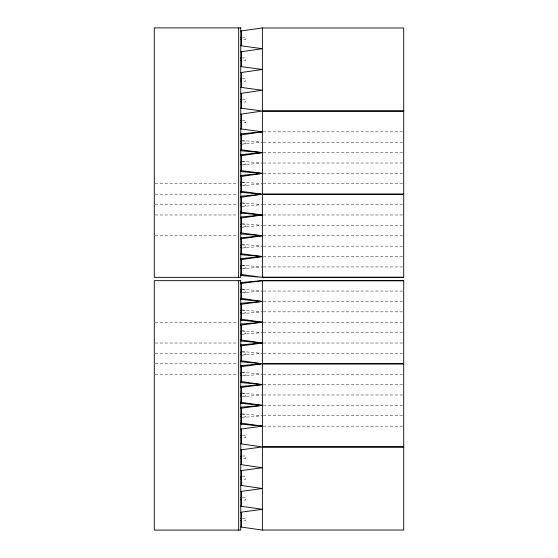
<?xml version="1.0" encoding="UTF-8"?>
<svg xmlns="http://www.w3.org/2000/svg" width="558" height="558" viewBox="0 0 558 558"><rect width="100%" height="100%" fill="white"/><g stroke="black" fill="none" stroke-linecap="round" stroke-linejoin="round"><path stroke-width="0.42" stroke-dasharray="2.79 2.09" d="M241.586 144.201L261.507 142.311M241.586 164.987L261.507 163.096M241.586 185.772L261.507 183.882M241.586 206.558L261.507 204.667M241.586 227.343L261.507 225.453M241.586 248.136L261.507 246.238M241.586 268.921L261.507 267.024M241.586 292.824L261.507 291.13M241.586 313.61L261.507 311.915M241.586 334.395L261.507 332.701M241.586 355.181L261.507 353.486M241.586 375.966L261.507 374.279M241.586 396.752L261.507 395.064M241.586 417.544L261.507 415.85M242.416 37.149L245.743 37.149L245.743 39.646L242.416 39.646M242.416 57.934L245.743 57.934L245.743 60.431L242.416 60.431M242.416 78.72L245.743 78.72L245.743 81.217L242.416 81.217M242.416 99.512L245.743 99.512L245.743 102.002L242.416 102.002M242.416 120.298L245.743 120.298L245.743 122.788L242.416 122.788M263.236 131.834L402.848 131.834M242.416 141.083L245.743 141.083L245.743 143.573L242.416 143.573M263.236 142.227L403.72 142.227M263.236 152.62L402.848 152.62M242.416 161.869L245.743 161.869L245.743 164.366L242.416 164.366M263.236 163.013L403.72 163.013M263.236 173.405L402.848 173.405M242.416 182.654L245.743 182.654L245.743 185.151L242.416 185.151M155.152 183.798L237.806 183.798M263.236 183.798L403.72 183.798M155.152 194.191L237.806 194.191M242.416 203.44L245.743 203.44L245.743 205.937L242.416 205.937M155.152 204.584L237.806 204.584M263.236 204.584L403.72 204.584M155.152 214.976L237.806 214.976M263.236 214.976L402.848 214.976M242.416 224.225L245.743 224.225L245.743 226.722L242.416 226.722M263.236 225.369L403.72 225.369M155.152 235.762L237.806 235.762M263.236 235.762L402.848 235.762M242.416 245.011L245.743 245.011L245.743 247.508L242.416 247.508M263.236 246.155L403.72 246.155M263.236 256.547L402.848 256.547M242.416 265.803L245.743 265.803L245.743 268.293L242.416 268.293M263.236 266.947L403.72 266.947M242.416 289.707L245.743 289.707L245.743 292.197L242.416 292.197M263.236 291.053L403.72 291.053M263.236 301.453L402.848 301.453M242.416 310.492L245.743 310.492L245.743 312.989L242.416 312.989M263.236 311.845L403.72 311.845M155.152 322.238L237.806 322.238M263.236 322.238L402.848 322.238M242.416 331.278L245.743 331.278L245.743 333.775L242.416 333.775M263.236 332.631L403.72 332.631M155.152 343.024L237.806 343.024M263.236 343.024L402.848 343.024M242.416 352.063L245.743 352.063L245.743 354.56L242.416 354.56M155.152 353.416L237.806 353.416M263.236 353.416L403.72 353.416M155.152 363.809L237.806 363.809M242.416 372.849L245.743 372.849L245.743 375.346L242.416 375.346M155.152 374.202L237.806 374.202M263.236 374.202L403.72 374.202M263.236 384.595L402.848 384.595M242.416 393.634L245.743 393.634L245.743 396.131L242.416 396.131M263.236 394.987L403.72 394.987M263.236 405.38L402.848 405.38M242.416 414.427L245.743 414.427L245.743 416.917L242.416 416.917M263.236 415.773L403.72 415.773M263.236 426.166L402.848 426.166M242.416 435.212L245.743 435.212L245.743 437.702L242.416 437.702M242.416 455.998L245.743 455.998L245.743 458.488L242.416 458.488M242.416 476.783L245.743 476.783L245.743 479.28L242.416 479.28M242.416 497.569L245.743 497.569L245.743 500.066L242.416 500.066M242.416 518.354L245.743 518.354L245.743 520.851L242.416 520.851M241.586 140.456L261.507 142.151M241.586 161.248L261.507 162.936M241.586 182.034L261.507 183.721M241.586 202.819L261.507 204.514M241.586 223.605L261.507 225.299M241.586 244.39L261.507 246.085M241.586 265.176L261.507 266.87M241.586 289.079L261.507 290.976M241.586 309.864L261.507 311.762M241.586 330.657L261.507 332.547M241.586 351.442L261.507 353.333M241.586 372.228L261.507 374.118M241.586 393.013L261.507 394.904M241.586 413.799L261.507 415.689"/><path stroke-width="0.84" d="M241.586 134.848L262.372 131.834L241.586 129.024L241.586 114.062L262.372 111.049L241.586 108.238L241.586 93.277L262.372 90.257L241.586 87.453L241.586 72.484L262.372 69.471L241.586 66.667L241.586 51.699L262.372 48.685L241.586 45.882L241.586 30.913L262.372 27.9L262.372 277.34L403.72 277.34L403.72 27.984L262.372 27.984M241.586 155.633L262.372 152.62L241.586 149.809M241.586 176.419L262.372 173.405L241.586 170.602M241.586 197.204L262.372 194.191L241.586 191.387M241.586 217.99L262.372 214.976L241.586 212.173M241.586 238.775L262.372 235.762L241.586 232.958M241.586 259.568L262.372 256.547L241.586 253.744M241.586 283.471L262.372 280.66L403.72 280.66L403.72 530.016L262.372 530.016M241.586 304.256L262.372 301.453L241.586 298.432M241.586 325.042L262.372 322.238L241.586 319.225M241.586 345.827L262.372 343.024L241.586 340.01M241.586 366.613L262.372 363.809L241.586 360.796M241.586 387.398L262.372 384.595L241.586 381.581M241.586 408.191L262.372 405.38L241.586 402.367M241.586 423.152L262.372 426.166L241.586 428.976L241.586 443.938L262.372 446.951L241.586 449.762L241.586 464.723L262.372 467.744L241.586 470.547L241.586 485.516L262.372 488.529L241.586 491.333L241.586 506.301L262.372 509.315L241.586 512.118L241.586 527.087L262.372 530.1L262.372 280.66L241.586 282.432L241.586 299.472L261.507 301.369M262.372 131.834L241.586 133.808L241.586 150.848L262.372 152.62L241.586 154.594L241.586 171.641L261.507 173.329M261.507 173.489L241.586 175.379L241.586 192.426L260.642 194.044M260.642 194.358L241.586 196.165L241.586 213.212L262.372 214.976L241.586 216.95L241.586 233.997L262.372 235.762L241.586 237.736L241.586 254.783L261.507 256.478M261.507 256.631L241.586 258.528L241.586 275.568L262.372 277.34L241.586 274.529M261.507 301.522L241.586 303.217L241.586 320.264L262.372 322.238L241.586 324.003L241.586 341.05L262.372 343.024L241.586 344.788L241.586 361.835L260.642 363.642M260.642 363.955L241.586 365.574L241.586 382.621L261.507 384.511M261.507 384.671L241.586 386.359L241.586 403.406L262.372 405.38L241.586 407.152L241.586 424.192L262.372 426.166M240.756 31.122L241.586 31.122M240.756 37.358L241.586 37.358M240.756 39.437L241.586 39.437M240.756 45.672L241.586 45.672M240.756 51.908L241.586 51.908M240.756 58.144L241.586 58.144M240.756 60.222L241.586 60.222M240.756 66.458L241.586 66.458M240.756 72.693L241.586 72.693M240.756 78.929L241.586 78.929M240.756 81.008L241.586 81.008M240.756 87.243L241.586 87.243M240.756 93.479L241.586 93.479M240.756 99.715L241.586 99.715M240.756 101.793L241.586 101.793M240.756 108.029L241.586 108.029M262.372 110.965L403.72 110.965M262.372 111.126L403.72 111.126M240.756 114.264L241.586 114.264M240.756 120.5L241.586 120.5M240.756 122.586L241.586 122.586M240.756 128.821L241.586 128.821M240.756 134.018L241.586 134.018M240.756 135.057L241.586 135.057M240.756 141.293L241.586 141.293M240.756 143.371L241.586 143.371M240.756 149.607L241.586 149.607M240.756 150.646L241.586 150.646M240.756 154.803L241.586 154.803M240.756 155.842L241.586 155.842M240.756 162.078L241.586 162.078M240.756 164.157L241.586 164.157M240.756 170.392L241.586 170.392M240.756 171.432L241.586 171.432M240.756 175.589L241.586 175.589M240.756 176.628L241.586 176.628M240.756 182.864L241.586 182.864M240.756 184.942L241.586 184.942M240.756 191.178L241.586 191.178M240.756 192.217L241.586 192.217M262.372 194.107L403.72 194.107M262.372 194.275L403.72 194.275M240.756 196.374L241.586 196.374M240.756 197.413L241.586 197.413M240.756 203.649L241.586 203.649M240.756 205.728L241.586 205.728M240.756 211.963L241.586 211.963M240.756 213.003L241.586 213.003M240.756 217.16L241.586 217.16M240.756 218.199L241.586 218.199M240.756 224.435L241.586 224.435M240.756 226.513L241.586 226.513M240.756 232.749L241.586 232.749M240.756 233.788L241.586 233.788M240.756 237.945L241.586 237.945M240.756 238.984L241.586 238.984M240.756 245.22L241.586 245.22M240.756 247.299L241.586 247.299M240.756 253.534L241.586 253.534M240.756 254.574L241.586 254.574M240.756 258.731L241.586 258.731M240.756 259.77L241.586 259.77M240.756 266.006L241.586 266.006M240.756 268.084L241.586 268.084M240.756 274.32L241.586 274.32M240.756 275.359L241.586 275.359M262.372 277.256L403.72 277.256M262.372 280.744L403.72 280.744M240.756 282.641L241.586 282.641M240.756 283.68L241.586 283.68M240.756 289.916L241.586 289.916M240.756 291.994L241.586 291.994M240.756 298.23L241.586 298.23M240.756 299.269L241.586 299.269M240.756 303.426L241.586 303.426M240.756 304.466L241.586 304.466M240.756 310.701L241.586 310.701M240.756 312.78L241.586 312.78M240.756 319.016L241.586 319.016M240.756 320.055L241.586 320.055M240.756 324.212L241.586 324.212M240.756 325.251L241.586 325.251M240.756 331.487L241.586 331.487M240.756 333.565L241.586 333.565M240.756 339.801L241.586 339.801M240.756 340.84L241.586 340.84M240.756 344.997L241.586 344.997M240.756 346.037L241.586 346.037M240.756 352.272L241.586 352.272M240.756 354.351L241.586 354.351M240.756 360.587L241.586 360.587M240.756 361.626L241.586 361.626M262.372 363.725L403.72 363.725M262.372 363.893L403.72 363.893M240.756 365.783L241.586 365.783M240.756 366.822L241.586 366.822M240.756 373.058L241.586 373.058M240.756 375.136L241.586 375.136M240.756 381.372L241.586 381.372M240.756 382.411L241.586 382.411M240.756 386.568L241.586 386.568M240.756 387.608L241.586 387.608M240.756 393.843L241.586 393.843M240.756 395.922L241.586 395.922M240.756 402.158L241.586 402.158M240.756 403.197L241.586 403.197M240.756 407.354L241.586 407.354M240.756 408.393L241.586 408.393M240.756 414.629L241.586 414.629M240.756 416.707L241.586 416.707M240.756 422.943L241.586 422.943M240.756 423.982L241.586 423.982M240.756 429.179L241.586 429.179M240.756 435.414L241.586 435.414M240.756 437.5L241.586 437.5M240.756 443.736L241.586 443.736M262.372 446.874L403.72 446.874M262.372 447.035L403.72 447.035M240.756 449.971L241.586 449.971M240.756 456.207L241.586 456.207M240.756 458.285L241.586 458.285M240.756 464.521L241.586 464.521M240.756 470.757L241.586 470.757M240.756 476.992L241.586 476.992M240.756 479.071L241.586 479.071M240.756 485.307L241.586 485.307M240.756 491.542L241.586 491.542M240.756 497.778L241.586 497.778M240.756 499.856L241.586 499.856M240.756 506.092L241.586 506.092M240.756 512.328L241.586 512.328M240.756 518.563L241.586 518.563M240.756 520.642L241.586 520.642M240.756 526.878L241.586 526.878M238.678 27.9L238.678 277.34M238.678 280.66L238.678 530.1M240.756 27.9L154.28 27.9L154.28 277.34L240.756 277.34L240.756 27.9M240.756 280.66L154.28 280.66L154.28 530.1L240.756 530.1L240.756 280.66"/></g></svg>
